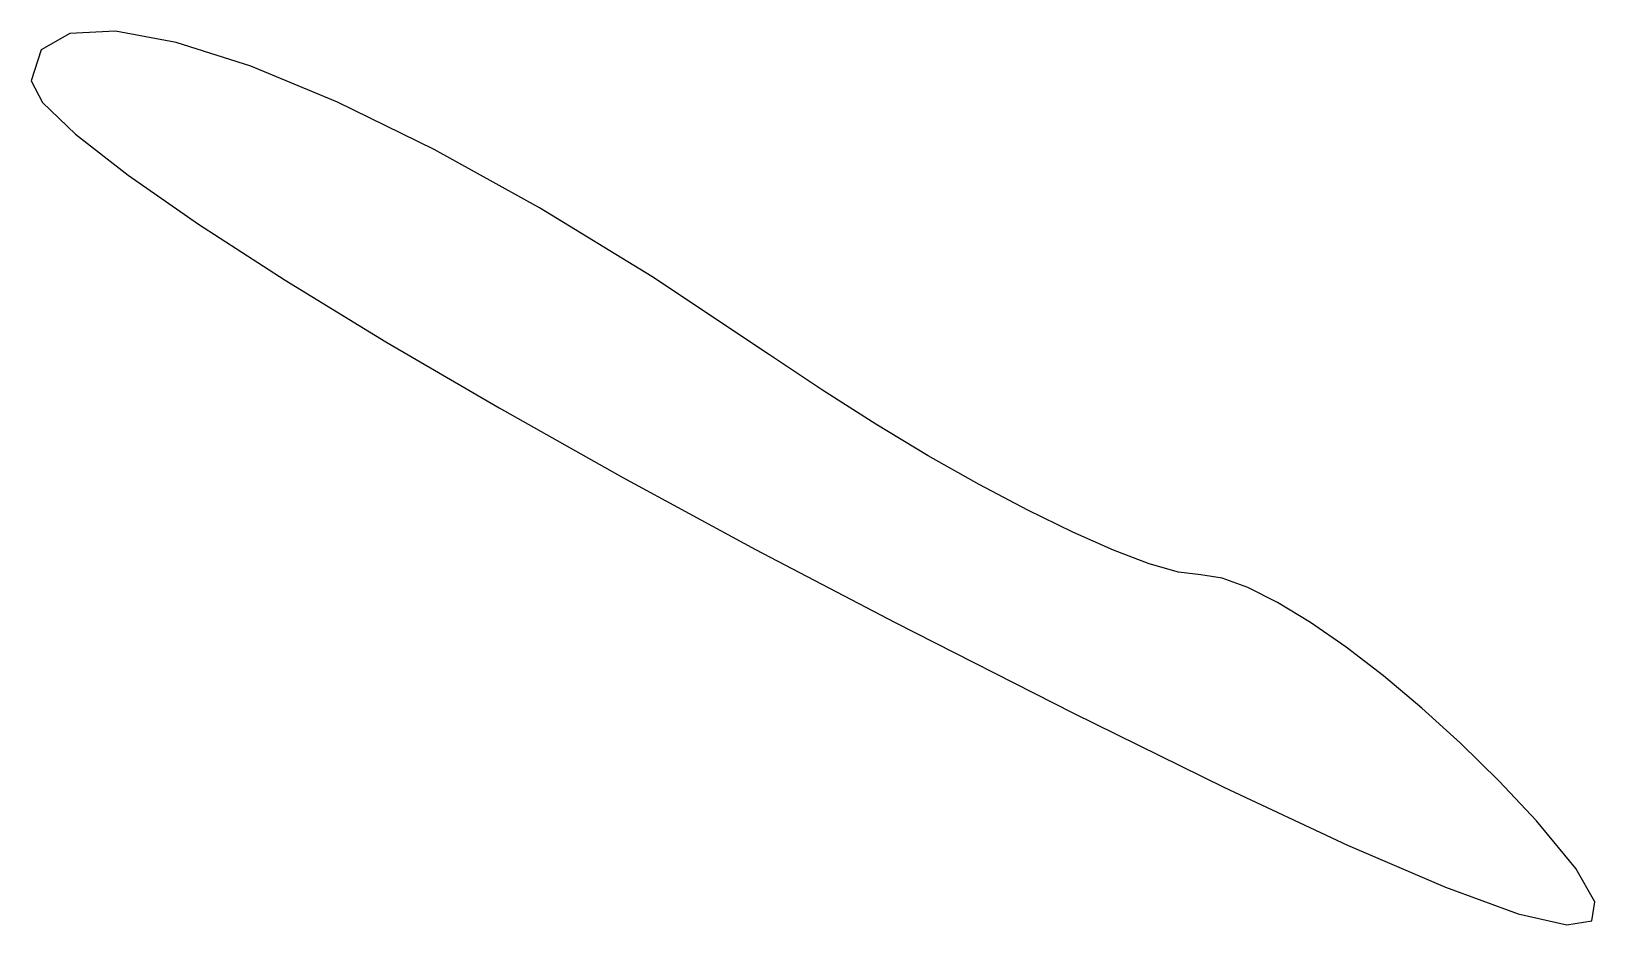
# Model space of a CAD drawing. Header units: millimetres. Extents: x 0 to 1242, y -2208 to 0.
# Drawn here: x 560 to 573.03, y -621.92 to -614.47 of the extents above; entities that cross this region are included whole.
import ezdxf

# ---------------------------------------------------------------- set-up
doc = ezdxf.new("R2010")
doc.units = ezdxf.units.MM
doc.layers.get('0').update_dxf_attribs({"linetype": 'CONTINUOUS'})

msp = doc.modelspace()

# ---------------------------------------------------------------- linework, layer by layer
for p, q in [((560.320816, -614.484536), (560.082537, -614.620302)), ((560.700839, -614.465494), (560.320816, -614.484536)), ((561.208608, -614.557968), (560.700839, -614.465494)), ((560.082537, -614.620302), (560, -614.878)), ((561.830125, -614.75675), (561.208608, -614.557968)), ((562.551392, -615.056632), (561.830125, -614.75675)), ((560, -614.878), (560.094681, -615.05837)), ((560, -614.878), (560, -614.878)), ((560.094681, -615.05837), (560.368648, -615.32436)), ((563.358411, -615.452406), (562.551392, -615.056632)), ((560.368648, -615.32436), (560.806787, -615.66649)), ((564.237184, -615.938864), (563.358411, -615.452406)), ((560.806787, -615.66649), (561.393984, -616.07528)), ((565.173713, -616.510798), (564.237184, -615.938864)), ((561.393984, -616.07528), (562.115125, -616.54125)), ((566.154, -617.163), (565.173713, -616.510798)), ((562.115125, -616.54125), (562.955096, -617.05492)), ((562.955096, -617.05492), (563.898783, -617.60681)), ((566.595481, -617.459866), (566.154, -617.163)), ((567.038888, -617.741888), (566.595481, -617.459866)), ((563.898783, -617.60681), (564.931072, -618.18744)), ((567.476667, -618.005202), (567.038888, -617.741888)), ((567.901264, -618.245944), (567.476667, -618.005202)), ((564.931072, -618.18744), (566.036849, -618.78733)), ((568.305125, -618.46025), (567.901264, -618.245944)), ((568.680696, -618.644256), (568.305125, -618.46025)), ((569.020423, -618.794098), (568.680696, -618.644256)), ((566.036849, -618.78733), (567.201, -619.397)), ((569.316752, -618.905912), (569.020423, -618.794098)), ((569.562129, -618.975834), (569.316752, -618.905912)), ((569.749, -619), (569.562129, -618.975834)), ((569.925623, -619.026971), (569.749, -619)), ((570.140784, -619.105008), (569.925623, -619.026971)), ((570.388621, -619.229797), (570.140784, -619.105008)), ((570.663272, -619.397024), (570.388621, -619.229797)), ((567.201, -619.397), (568.685918, -620.152142)), ((570.958875, -619.602375), (570.663272, -619.397024)), ((571.269568, -619.841536), (570.958875, -619.602375)), ((571.589489, -620.110193), (571.269568, -619.841536)), ((568.685918, -620.152142), (569.940304, -620.770256)), ((571.912776, -620.404032), (571.589489, -620.110193)), ((572.233567, -620.718739), (571.912776, -620.404032)), ((569.940304, -620.770256), (570.971406, -621.253574)), ((572.546, -621.05), (572.233567, -620.718739)), ((572.874942, -621.447758), (572.546, -621.05)), ((570.971406, -621.253574), (571.786472, -621.604328)), ((573.031336, -621.726344), (572.874942, -621.447758)), ((571.786472, -621.604328), (572.39275, -621.82475)), ((572.39275, -621.82475), (572.797488, -621.917072)), ((573.007934, -621.883526), (573.031336, -621.726344)), ((572.797488, -621.917072), (573.007934, -621.883526))]:
    msp.add_line(p, q)

doc.saveas('drawing.dxf')
